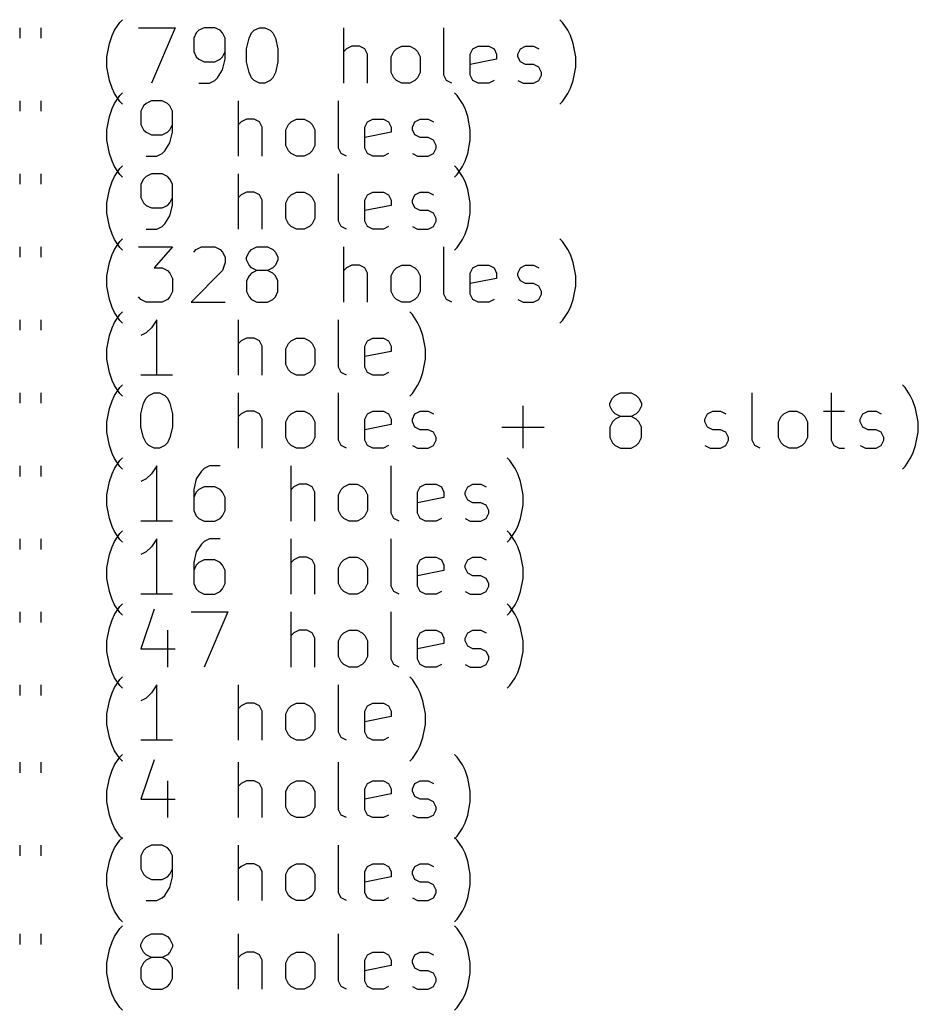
# Model space of a CAD drawing. Extents: x 60 to 173, y -156 to -39.
# Drawn here: x 94.03 to 126.51, y -155.52 to -119.72 of the extents above; entities that cross this region are included whole.
import ezdxf

# ---------------------------------------------------------------- set-up
doc = ezdxf.new("R2010")
doc.units = 0
doc.layers.add('BLACK', color=7, linetype='CONTINUOUS')

msp = doc.modelspace()

# ---------------------------------------------------------------- linework, layer by layer
at = {"layer": 'BLACK', "linetype": 'CONTINUOUS'}
for p, q in [((97.4583, -120.095), (97.6488, -119.81)), ((97.6488, -119.81), (97.7441, -119.715)), ((113.649, -119.81), (113.554, -119.715)), ((113.839, -120.095), (113.649, -119.81)), ((94.0298, -120), (94.0298, -120.381)), ((94.7917, -120), (94.7917, -120.381)), ((97.2679, -120.572), (97.3631, -120.286)), ((97.3631, -120.286), (97.4583, -120.095)), ((98.3155, -120), (99.6488, -120)), ((99.6488, -120), (98.7917, -122)), ((100.411, -120.191), (100.315, -120.381)), ((100.506, -120.095), (100.411, -120.191)), ((100.696, -120), (100.506, -120.095)), ((101.077, -120), (100.696, -120)), ((101.268, -120.095), (101.077, -120)), ((101.363, -120.191), (101.268, -120.095)), ((101.458, -120.381), (101.363, -120.191)), ((102.315, -120.381), (102.411, -120.191)), ((102.411, -120.191), (102.506, -120.095)), ((102.506, -120.095), (102.696, -120)), ((102.696, -120), (102.887, -120)), ((102.887, -120), (103.077, -120.095)), ((103.077, -120.095), (103.173, -120.191)), ((103.173, -120.191), (103.268, -120.381)), ((105.744, -122), (105.744, -120)), ((109.363, -121.715), (109.363, -120)), ((113.935, -120.286), (113.839, -120.095)), ((114.03, -120.572), (113.935, -120.286)), ((97.1726, -121.048), (97.2679, -120.572)), ((100.315, -120.381), (100.315, -120.857)), ((101.458, -121.143), (101.458, -120.381)), ((102.22, -120.762), (102.315, -120.381)), ((103.268, -120.381), (103.363, -120.762)), ((106.03, -120.667), (105.839, -120.762)), ((106.315, -120.667), (106.03, -120.667)), ((106.506, -120.762), (106.315, -120.667)), ((107.649, -120.762), (107.839, -120.667)), ((107.839, -120.667), (108.125, -120.667)), ((108.125, -120.667), (108.315, -120.762)), ((110.411, -120.762), (110.601, -120.667)), ((110.601, -120.667), (110.982, -120.667)), ((110.982, -120.667), (111.173, -120.762)), ((112.125, -120.762), (112.315, -120.667)), ((112.315, -120.667), (112.601, -120.667)), ((112.601, -120.667), (112.792, -120.762)), ((114.125, -121.048), (114.03, -120.572)), ((100.315, -120.857), (100.411, -121.048)), ((101.363, -121.048), (101.458, -120.857)), ((102.22, -121.238), (102.22, -120.762)), ((103.363, -120.762), (103.363, -121.238)), ((105.839, -120.762), (105.744, -120.857)), ((106.601, -120.953), (106.506, -120.762)), ((106.601, -122), (106.601, -120.953)), ((107.458, -121.048), (107.554, -120.857)), ((107.554, -120.857), (107.649, -120.762)), ((108.315, -120.762), (108.411, -120.857)), ((108.411, -120.857), (108.506, -121.048)), ((110.315, -120.953), (110.411, -120.762)), ((110.315, -121.715), (110.315, -120.953)), ((111.173, -120.762), (111.268, -120.953)), ((111.268, -120.953), (111.268, -121.143)), ((112.03, -120.953), (112.125, -120.762)), ((112.03, -121.048), (112.03, -120.953)), ((97.1726, -121.429), (97.1726, -121.048)), ((100.411, -121.048), (100.506, -121.143)), ((100.506, -121.143), (100.696, -121.238)), ((100.696, -121.238), (101.077, -121.238)), ((101.077, -121.238), (101.268, -121.143)), ((101.268, -121.143), (101.363, -121.048)), ((101.363, -121.524), (101.458, -121.143)), ((102.315, -121.619), (102.22, -121.238)), ((103.363, -121.238), (103.268, -121.619)), ((107.458, -121.619), (107.458, -121.048)), ((108.506, -121.048), (108.506, -121.619)), ((111.268, -121.143), (110.315, -121.334)), ((112.125, -121.238), (112.03, -121.048)), ((112.315, -121.334), (112.125, -121.238)), ((112.601, -121.334), (112.315, -121.334)), ((112.792, -121.429), (112.601, -121.334)), ((114.125, -121.429), (114.125, -121.048)), ((97.2679, -121.905), (97.1726, -121.429)), ((101.173, -121.81), (101.363, -121.524)), ((102.411, -121.81), (102.315, -121.619)), ((103.268, -121.619), (103.173, -121.81)), ((107.554, -121.81), (107.458, -121.619)), ((108.506, -121.619), (108.411, -121.81)), ((109.458, -121.905), (109.363, -121.715)), ((110.411, -121.905), (110.315, -121.715)), ((112.887, -121.619), (112.792, -121.429)), ((112.792, -121.905), (112.887, -121.715)), ((112.887, -121.715), (112.887, -121.619)), ((114.03, -121.905), (114.125, -121.429)), ((97.3631, -122.191), (97.2679, -121.905)), ((100.506, -122), (100.887, -122)), ((100.887, -122), (101.077, -121.905)), ((101.077, -121.905), (101.173, -121.81)), ((102.506, -121.905), (102.411, -121.81)), ((102.696, -122), (102.506, -121.905)), ((102.887, -122), (102.696, -122)), ((103.077, -121.905), (102.887, -122)), ((103.173, -121.81), (103.077, -121.905)), ((107.649, -121.905), (107.554, -121.81)), ((107.839, -122), (107.649, -121.905)), ((108.125, -122), (107.839, -122)), ((108.315, -121.905), (108.125, -122)), ((108.411, -121.81), (108.315, -121.905)), ((109.649, -122), (109.458, -121.905)), ((110.601, -122), (110.411, -121.905)), ((110.982, -122), (110.601, -122)), ((111.173, -121.905), (110.982, -122)), ((112.03, -121.905), (112.22, -122)), ((112.22, -122), (112.601, -122)), ((112.601, -122), (112.792, -121.905)), ((113.935, -122.191), (114.03, -121.905)), ((97.4583, -122.381), (97.3631, -122.191)), ((97.6488, -122.667), (97.4583, -122.381)), ((97.4583, -122.735), (97.6488, -122.45)), ((97.6488, -122.45), (97.7441, -122.355)), ((109.839, -122.45), (109.744, -122.355)), ((110.03, -122.735), (109.839, -122.45)), ((113.649, -122.667), (113.839, -122.381)), ((113.839, -122.381), (113.935, -122.191)), ((94.0298, -122.64), (94.0298, -123.021)), ((94.7917, -122.64), (94.7917, -123.021)), ((97.3631, -122.926), (97.4583, -122.735)), ((97.7441, -122.762), (97.6488, -122.667)), ((98.6012, -122.735), (98.506, -122.831)), ((98.7917, -122.64), (98.6012, -122.735)), ((99.1726, -122.64), (98.7917, -122.64)), ((99.3631, -122.735), (99.1726, -122.64)), ((99.4583, -122.831), (99.3631, -122.735)), ((101.935, -124.64), (101.935, -122.64)), ((105.554, -124.355), (105.554, -122.64)), ((110.125, -122.926), (110.03, -122.735)), ((113.554, -122.762), (113.649, -122.667)), ((97.2679, -123.212), (97.3631, -122.926)), ((98.506, -122.831), (98.4107, -123.021)), ((98.4107, -123.021), (98.4107, -123.497)), ((99.5536, -123.021), (99.4583, -122.831)), ((99.5536, -123.783), (99.5536, -123.021)), ((110.22, -123.212), (110.125, -122.926)), ((97.1726, -123.688), (97.2679, -123.212)), ((98.4107, -123.497), (98.506, -123.688)), ((99.4583, -123.688), (99.5536, -123.497)), ((102.03, -123.402), (101.935, -123.497)), ((102.22, -123.307), (102.03, -123.402)), ((102.506, -123.307), (102.22, -123.307)), ((102.696, -123.402), (102.506, -123.307)), ((102.792, -123.593), (102.696, -123.402)), ((103.649, -123.688), (103.744, -123.497)), ((103.744, -123.497), (103.839, -123.402)), ((103.839, -123.402), (104.03, -123.307)), ((104.03, -123.307), (104.315, -123.307)), ((104.315, -123.307), (104.506, -123.402)), ((104.506, -123.402), (104.601, -123.497)), ((104.601, -123.497), (104.696, -123.688)), ((106.506, -123.593), (106.601, -123.402)), ((106.601, -123.402), (106.792, -123.307)), ((106.792, -123.307), (107.173, -123.307)), ((107.173, -123.307), (107.363, -123.402)), ((107.363, -123.402), (107.458, -123.593)), ((108.22, -123.593), (108.315, -123.402)), ((108.315, -123.402), (108.506, -123.307)), ((108.506, -123.307), (108.792, -123.307)), ((108.792, -123.307), (108.982, -123.402)), ((110.315, -123.688), (110.22, -123.212)), ((97.1726, -124.069), (97.1726, -123.688)), ((98.506, -123.688), (98.6012, -123.783)), ((98.6012, -123.783), (98.7917, -123.878)), ((98.7917, -123.878), (99.1726, -123.878)), ((99.1726, -123.878), (99.3631, -123.783)), ((99.3631, -123.783), (99.4583, -123.688)), ((99.4583, -124.164), (99.5536, -123.783)), ((102.792, -124.64), (102.792, -123.593)), ((103.649, -124.259), (103.649, -123.688)), ((104.696, -123.688), (104.696, -124.259)), ((106.506, -124.355), (106.506, -123.593)), ((107.458, -123.783), (106.506, -123.974)), ((107.458, -123.593), (107.458, -123.783)), ((108.22, -123.688), (108.22, -123.593)), ((108.315, -123.878), (108.22, -123.688)), ((108.506, -123.974), (108.315, -123.878)), ((110.315, -124.069), (110.315, -123.688)), ((97.2679, -124.545), (97.1726, -124.069)), ((99.2679, -124.45), (99.4583, -124.164)), ((108.792, -123.974), (108.506, -123.974)), ((108.982, -124.069), (108.792, -123.974)), ((109.077, -124.259), (108.982, -124.069)), ((110.22, -124.545), (110.315, -124.069)), ((97.3631, -124.831), (97.2679, -124.545)), ((98.9821, -124.64), (99.1726, -124.545)), ((99.1726, -124.545), (99.2679, -124.45)), ((103.744, -124.45), (103.649, -124.259)), ((103.839, -124.545), (103.744, -124.45)), ((104.03, -124.64), (103.839, -124.545)), ((104.506, -124.545), (104.315, -124.64)), ((104.601, -124.45), (104.506, -124.545)), ((104.696, -124.259), (104.601, -124.45)), ((105.649, -124.545), (105.554, -124.355)), ((105.839, -124.64), (105.649, -124.545)), ((106.601, -124.545), (106.506, -124.355)), ((106.792, -124.64), (106.601, -124.545)), ((107.363, -124.545), (107.173, -124.64)), ((108.22, -124.545), (108.411, -124.64)), ((108.792, -124.64), (108.982, -124.545)), ((108.982, -124.545), (109.077, -124.355)), ((109.077, -124.355), (109.077, -124.259)), ((110.125, -124.831), (110.22, -124.545)), ((97.4583, -125.021), (97.3631, -124.831)), ((98.6012, -124.64), (98.9821, -124.64)), ((104.315, -124.64), (104.03, -124.64)), ((107.173, -124.64), (106.792, -124.64)), ((108.411, -124.64), (108.792, -124.64)), ((110.03, -125.021), (110.125, -124.831)), ((94.0298, -125.28), (94.0298, -125.661)), ((94.7917, -125.28), (94.7917, -125.661)), ((97.6488, -125.307), (97.4583, -125.021)), ((97.4583, -125.375), (97.6488, -125.09)), ((97.6488, -125.09), (97.7441, -124.995)), ((97.7441, -125.402), (97.6488, -125.307)), ((98.7917, -125.28), (98.6012, -125.375)), ((99.1726, -125.28), (98.7917, -125.28)), ((99.3631, -125.375), (99.1726, -125.28)), ((101.935, -127.28), (101.935, -125.28)), ((105.554, -126.995), (105.554, -125.28)), ((109.839, -125.09), (109.744, -124.995)), ((109.744, -125.402), (109.839, -125.307)), ((109.839, -125.307), (110.03, -125.021)), ((110.03, -125.375), (109.839, -125.09)), ((97.2679, -125.852), (97.3631, -125.566)), ((97.3631, -125.566), (97.4583, -125.375)), ((98.506, -125.471), (98.4107, -125.661)), ((98.4107, -125.661), (98.4107, -126.137)), ((98.6012, -125.375), (98.506, -125.471)), ((99.4583, -125.471), (99.3631, -125.375)), ((99.5536, -125.661), (99.4583, -125.471)), ((99.5536, -126.423), (99.5536, -125.661)), ((110.125, -125.566), (110.03, -125.375)), ((110.22, -125.852), (110.125, -125.566)), ((97.1726, -126.328), (97.2679, -125.852)), ((102.22, -125.947), (102.03, -126.042)), ((102.506, -125.947), (102.22, -125.947)), ((102.696, -126.042), (102.506, -125.947)), ((103.839, -126.042), (104.03, -125.947)), ((104.03, -125.947), (104.315, -125.947)), ((104.315, -125.947), (104.506, -126.042)), ((106.601, -126.042), (106.792, -125.947)), ((106.792, -125.947), (107.173, -125.947)), ((107.173, -125.947), (107.363, -126.042)), ((108.315, -126.042), (108.506, -125.947)), ((108.506, -125.947), (108.792, -125.947)), ((108.792, -125.947), (108.982, -126.042)), ((110.315, -126.328), (110.22, -125.852)), ((97.1726, -126.709), (97.1726, -126.328)), ((98.4107, -126.137), (98.506, -126.328)), ((98.506, -126.328), (98.6012, -126.423)), ((99.3631, -126.423), (99.4583, -126.328)), ((99.4583, -126.328), (99.5536, -126.137)), ((102.03, -126.042), (101.935, -126.137)), ((102.792, -126.233), (102.696, -126.042)), ((102.792, -127.28), (102.792, -126.233)), ((103.649, -126.328), (103.744, -126.137)), ((103.649, -126.899), (103.649, -126.328)), ((103.744, -126.137), (103.839, -126.042)), ((104.506, -126.042), (104.601, -126.137)), ((104.601, -126.137), (104.696, -126.328)), ((104.696, -126.328), (104.696, -126.899)), ((106.506, -126.233), (106.601, -126.042)), ((106.506, -126.995), (106.506, -126.233)), ((107.363, -126.042), (107.458, -126.233)), ((107.458, -126.233), (107.458, -126.423)), ((108.22, -126.233), (108.315, -126.042)), ((108.22, -126.328), (108.22, -126.233)), ((108.315, -126.518), (108.22, -126.328)), ((110.315, -126.709), (110.315, -126.328)), ((97.2679, -127.185), (97.1726, -126.709)), ((98.6012, -126.423), (98.7917, -126.518)), ((98.7917, -126.518), (99.1726, -126.518)), ((99.1726, -126.518), (99.3631, -126.423)), ((99.4583, -126.804), (99.5536, -126.423)), ((107.458, -126.423), (106.506, -126.614)), ((108.506, -126.614), (108.315, -126.518)), ((108.792, -126.614), (108.506, -126.614)), ((108.982, -126.709), (108.792, -126.614)), ((109.077, -126.899), (108.982, -126.709)), ((110.22, -127.185), (110.315, -126.709)), ((99.1726, -127.185), (99.2679, -127.09)), ((99.2679, -127.09), (99.4583, -126.804)), ((103.744, -127.09), (103.649, -126.899)), ((103.839, -127.185), (103.744, -127.09)), ((104.601, -127.09), (104.506, -127.185)), ((104.696, -126.899), (104.601, -127.09)), ((105.649, -127.185), (105.554, -126.995)), ((106.601, -127.185), (106.506, -126.995)), ((108.982, -127.185), (109.077, -126.995)), ((109.077, -126.995), (109.077, -126.899)), ((97.3631, -127.471), (97.2679, -127.185)), ((97.4583, -127.661), (97.3631, -127.471)), ((98.6012, -127.28), (98.9821, -127.28)), ((98.9821, -127.28), (99.1726, -127.185)), ((104.03, -127.28), (103.839, -127.185)), ((104.315, -127.28), (104.03, -127.28)), ((104.506, -127.185), (104.315, -127.28)), ((105.839, -127.28), (105.649, -127.185)), ((106.792, -127.28), (106.601, -127.185)), ((107.173, -127.28), (106.792, -127.28)), ((107.363, -127.185), (107.173, -127.28)), ((108.22, -127.185), (108.411, -127.28)), ((108.411, -127.28), (108.792, -127.28)), ((108.792, -127.28), (108.982, -127.185)), ((110.03, -127.661), (110.125, -127.471)), ((110.125, -127.471), (110.22, -127.185)), ((97.6488, -127.947), (97.4583, -127.661)), ((97.4583, -128.015), (97.6488, -127.73)), ((97.6488, -127.73), (97.7441, -127.635)), ((109.839, -127.947), (110.03, -127.661)), ((113.649, -127.73), (113.554, -127.635)), ((113.839, -128.015), (113.649, -127.73)), ((94.0298, -127.92), (94.0298, -128.301)), ((94.7917, -127.92), (94.7917, -128.301)), ((97.3631, -128.206), (97.4583, -128.015)), ((97.7441, -128.042), (97.6488, -127.947)), ((98.3155, -127.92), (99.5536, -127.92)), ((99.5536, -127.92), (98.8869, -128.682)), ((100.315, -128.111), (100.411, -128.015)), ((100.411, -128.015), (100.601, -127.92)), ((100.601, -127.92), (101.077, -127.92)), ((101.077, -127.92), (101.268, -128.015)), ((101.268, -128.015), (101.363, -128.111)), ((101.363, -128.111), (101.458, -128.301)), ((102.22, -128.301), (102.315, -128.111)), ((102.315, -128.111), (102.411, -128.015)), ((102.411, -128.015), (102.601, -127.92)), ((102.601, -127.92), (102.982, -127.92)), ((102.982, -127.92), (103.173, -128.015)), ((103.173, -128.015), (103.268, -128.111)), ((103.268, -128.111), (103.363, -128.301)), ((105.744, -129.92), (105.744, -127.92)), ((109.363, -129.635), (109.363, -127.92)), ((109.744, -128.042), (109.839, -127.947)), ((113.935, -128.206), (113.839, -128.015)), ((97.1726, -128.968), (97.2679, -128.492)), ((97.2679, -128.492), (97.3631, -128.206)), ((101.458, -128.492), (101.363, -128.777)), ((101.458, -128.301), (101.458, -128.492)), ((102.22, -128.396), (102.22, -128.301)), ((102.315, -128.587), (102.22, -128.396)), ((103.363, -128.396), (103.268, -128.587)), ((103.363, -128.301), (103.363, -128.396)), ((114.03, -128.492), (113.935, -128.206)), ((114.125, -128.968), (114.03, -128.492)), ((98.8869, -128.682), (99.1726, -128.682)), ((99.1726, -128.682), (99.3631, -128.777)), ((99.3631, -128.777), (99.4583, -128.873)), ((99.4583, -128.873), (99.5536, -129.063)), ((101.363, -128.777), (100.22, -129.92)), ((102.411, -128.682), (102.315, -128.587)), ((102.411, -128.873), (102.315, -128.968)), ((102.601, -128.777), (102.411, -128.682)), ((102.601, -128.777), (102.411, -128.873)), ((102.982, -128.777), (102.601, -128.777)), ((103.173, -128.682), (102.982, -128.777)), ((103.173, -128.873), (102.982, -128.777)), ((103.268, -128.587), (103.173, -128.682)), ((103.268, -128.968), (103.173, -128.873)), ((105.839, -128.682), (105.744, -128.777)), ((106.03, -128.587), (105.839, -128.682)), ((106.315, -128.587), (106.03, -128.587)), ((106.506, -128.682), (106.315, -128.587)), ((106.601, -128.873), (106.506, -128.682)), ((106.601, -129.92), (106.601, -128.873)), ((107.458, -128.968), (107.554, -128.777)), ((107.554, -128.777), (107.649, -128.682)), ((107.649, -128.682), (107.839, -128.587)), ((107.839, -128.587), (108.125, -128.587)), ((108.125, -128.587), (108.315, -128.682)), ((108.315, -128.682), (108.411, -128.777)), ((108.411, -128.777), (108.506, -128.968)), ((110.315, -128.873), (110.411, -128.682)), ((110.315, -129.635), (110.315, -128.873)), ((110.411, -128.682), (110.601, -128.587)), ((110.601, -128.587), (110.982, -128.587)), ((110.982, -128.587), (111.173, -128.682)), ((111.173, -128.682), (111.268, -128.873)), ((111.268, -128.873), (111.268, -129.063)), ((112.03, -128.873), (112.125, -128.682)), ((112.03, -128.968), (112.03, -128.873)), ((112.125, -128.682), (112.315, -128.587)), ((112.315, -128.587), (112.601, -128.587)), ((112.601, -128.587), (112.792, -128.682)), ((97.1726, -129.349), (97.1726, -128.968)), ((99.5536, -129.063), (99.5536, -129.539)), ((102.315, -128.968), (102.22, -129.158)), ((102.22, -129.158), (102.22, -129.539)), ((103.363, -129.158), (103.268, -128.968)), ((103.363, -129.539), (103.363, -129.158)), ((107.458, -129.539), (107.458, -128.968)), ((108.506, -128.968), (108.506, -129.539)), ((111.268, -129.063), (110.315, -129.254)), ((112.125, -129.158), (112.03, -128.968)), ((112.315, -129.254), (112.125, -129.158)), ((112.601, -129.254), (112.315, -129.254)), ((112.792, -129.349), (112.601, -129.254)), ((114.125, -129.349), (114.125, -128.968)), ((97.2679, -129.825), (97.1726, -129.349)), ((99.5536, -129.539), (99.4583, -129.73)), ((102.22, -129.539), (102.315, -129.73)), ((103.268, -129.73), (103.363, -129.539)), ((107.554, -129.73), (107.458, -129.539)), ((108.506, -129.539), (108.411, -129.73)), ((112.887, -129.539), (112.792, -129.349)), ((112.887, -129.635), (112.887, -129.539)), ((114.03, -129.825), (114.125, -129.349)), ((97.3631, -130.111), (97.2679, -129.825)), ((98.4107, -129.825), (98.3155, -129.73)), ((98.6012, -129.92), (98.4107, -129.825)), ((99.1726, -129.92), (98.6012, -129.92)), ((99.3631, -129.825), (99.1726, -129.92)), ((99.4583, -129.73), (99.3631, -129.825)), ((100.22, -129.92), (101.458, -129.92)), ((102.315, -129.73), (102.411, -129.825)), ((102.411, -129.825), (102.601, -129.92)), ((102.601, -129.92), (102.982, -129.92)), ((102.982, -129.92), (103.173, -129.825)), ((103.173, -129.825), (103.268, -129.73)), ((107.649, -129.825), (107.554, -129.73)), ((107.839, -129.92), (107.649, -129.825)), ((108.125, -129.92), (107.839, -129.92)), ((108.315, -129.825), (108.125, -129.92)), ((108.411, -129.73), (108.315, -129.825)), ((109.458, -129.825), (109.363, -129.635)), ((109.649, -129.92), (109.458, -129.825)), ((110.411, -129.825), (110.315, -129.635)), ((110.601, -129.92), (110.411, -129.825)), ((110.982, -129.92), (110.601, -129.92)), ((111.173, -129.825), (110.982, -129.92)), ((112.03, -129.825), (112.22, -129.92)), ((112.22, -129.92), (112.601, -129.92)), ((112.601, -129.92), (112.792, -129.825)), ((112.792, -129.825), (112.887, -129.635)), ((113.935, -130.111), (114.03, -129.825)), ((97.4583, -130.301), (97.3631, -130.111)), ((97.6488, -130.587), (97.4583, -130.301)), ((97.6488, -130.37), (97.7441, -130.275)), ((108.22, -130.37), (108.125, -130.275)), ((113.649, -130.587), (113.839, -130.301)), ((113.839, -130.301), (113.935, -130.111)), ((94.0298, -130.56), (94.0298, -130.941)), ((94.7917, -130.56), (94.7917, -130.941)), ((97.3631, -130.846), (97.4583, -130.655)), ((97.4583, -130.655), (97.6488, -130.37)), ((97.7441, -130.682), (97.6488, -130.587)), ((98.9821, -130.56), (98.7917, -130.846)), ((98.9821, -132.56), (98.9821, -130.56)), ((101.935, -132.56), (101.935, -130.56)), ((105.554, -132.275), (105.554, -130.56)), ((108.411, -130.655), (108.22, -130.37)), ((108.506, -130.846), (108.411, -130.655)), ((113.554, -130.682), (113.649, -130.587)), ((97.2679, -131.132), (97.3631, -130.846)), ((98.6012, -131.036), (98.4107, -131.132)), ((98.7917, -130.846), (98.6012, -131.036)), ((108.601, -131.132), (108.506, -130.846)), ((97.1726, -131.608), (97.2679, -131.132)), ((102.03, -131.322), (101.935, -131.417)), ((102.22, -131.227), (102.03, -131.322)), ((102.506, -131.227), (102.22, -131.227)), ((102.696, -131.322), (102.506, -131.227)), ((102.792, -131.513), (102.696, -131.322)), ((103.744, -131.417), (103.839, -131.322)), ((103.839, -131.322), (104.03, -131.227)), ((104.03, -131.227), (104.315, -131.227)), ((104.315, -131.227), (104.506, -131.322)), ((104.506, -131.322), (104.601, -131.417)), ((106.506, -131.513), (106.601, -131.322)), ((106.601, -131.322), (106.792, -131.227)), ((106.792, -131.227), (107.173, -131.227)), ((107.173, -131.227), (107.363, -131.322)), ((107.363, -131.322), (107.458, -131.513)), ((108.696, -131.608), (108.601, -131.132)), ((97.1726, -131.989), (97.1726, -131.608)), ((102.792, -132.56), (102.792, -131.513)), ((103.649, -131.608), (103.744, -131.417)), ((103.649, -132.179), (103.649, -131.608)), ((104.601, -131.417), (104.696, -131.608)), ((104.696, -131.608), (104.696, -132.179)), ((106.506, -132.275), (106.506, -131.513)), ((107.458, -131.703), (106.506, -131.894)), ((107.458, -131.513), (107.458, -131.703)), ((108.696, -131.989), (108.696, -131.608)), ((97.2679, -132.465), (97.1726, -131.989)), ((108.601, -132.465), (108.696, -131.989)), ((97.3631, -132.751), (97.2679, -132.465)), ((103.744, -132.37), (103.649, -132.179)), ((103.839, -132.465), (103.744, -132.37)), ((104.03, -132.56), (103.839, -132.465)), ((104.506, -132.465), (104.315, -132.56)), ((104.601, -132.37), (104.506, -132.465)), ((104.696, -132.179), (104.601, -132.37)), ((105.649, -132.465), (105.554, -132.275)), ((105.839, -132.56), (105.649, -132.465)), ((106.601, -132.465), (106.506, -132.275)), ((106.792, -132.56), (106.601, -132.465)), ((107.363, -132.465), (107.173, -132.56)), ((108.506, -132.751), (108.601, -132.465)), ((97.4583, -132.941), (97.3631, -132.751)), ((99.5536, -132.56), (98.4107, -132.56)), ((104.315, -132.56), (104.03, -132.56)), ((107.173, -132.56), (106.792, -132.56)), ((108.411, -132.941), (108.506, -132.751)), ((94.0298, -133.2), (94.0298, -133.581)), ((94.7917, -133.2), (94.7917, -133.581)), ((97.6488, -133.227), (97.4583, -132.941)), ((97.4583, -133.295), (97.6488, -133.01)), ((97.6488, -133.01), (97.7441, -132.915)), ((98.6964, -133.295), (98.8869, -133.2)), ((98.8869, -133.2), (99.0774, -133.2)), ((99.0774, -133.2), (99.2679, -133.295)), ((101.935, -135.2), (101.935, -133.2)), ((105.554, -134.915), (105.554, -133.2)), ((108.22, -133.227), (108.411, -132.941)), ((115.554, -133.295), (115.744, -133.2)), ((115.744, -133.2), (116.125, -133.2)), ((116.125, -133.2), (116.315, -133.295)), ((120.506, -134.915), (120.506, -133.2)), ((123.363, -133.2), (123.363, -134.915)), ((126.03, -133.01), (125.935, -132.915)), ((126.22, -133.295), (126.03, -133.01)), ((97.2679, -133.772), (97.3631, -133.486)), ((97.3631, -133.486), (97.4583, -133.295)), ((97.7441, -133.322), (97.6488, -133.227)), ((98.506, -133.581), (98.6012, -133.391)), ((98.6012, -133.391), (98.6964, -133.295)), ((99.2679, -133.295), (99.3631, -133.391)), ((99.3631, -133.391), (99.4583, -133.581)), ((108.125, -133.322), (108.22, -133.227)), ((115.363, -133.581), (115.458, -133.391)), ((115.458, -133.391), (115.554, -133.295)), ((116.315, -133.295), (116.411, -133.391)), ((116.411, -133.391), (116.506, -133.581)), ((126.315, -133.486), (126.22, -133.295)), ((126.411, -133.772), (126.315, -133.486)), ((97.1726, -134.248), (97.2679, -133.772)), ((98.4107, -133.962), (98.506, -133.581)), ((99.4583, -133.581), (99.5536, -133.962)), ((102.22, -133.867), (102.03, -133.962)), ((102.506, -133.867), (102.22, -133.867)), ((102.696, -133.962), (102.506, -133.867)), ((103.839, -133.962), (104.03, -133.867)), ((104.03, -133.867), (104.315, -133.867)), ((104.315, -133.867), (104.506, -133.962)), ((106.601, -133.962), (106.792, -133.867)), ((106.792, -133.867), (107.173, -133.867)), ((107.173, -133.867), (107.363, -133.962)), ((108.315, -133.962), (108.506, -133.867)), ((108.506, -133.867), (108.792, -133.867)), ((108.792, -133.867), (108.982, -133.962)), ((112.22, -135.2), (112.22, -133.676)), ((115.363, -133.676), (115.363, -133.581)), ((115.458, -133.867), (115.363, -133.676)), ((115.554, -133.962), (115.458, -133.867)), ((116.411, -133.867), (116.315, -133.962)), ((116.506, -133.676), (116.411, -133.867)), ((116.506, -133.581), (116.506, -133.676)), ((118.887, -133.962), (119.077, -133.867)), ((119.077, -133.867), (119.363, -133.867)), ((119.363, -133.867), (119.554, -133.962)), ((121.649, -133.962), (121.839, -133.867)), ((121.839, -133.867), (122.125, -133.867)), ((122.125, -133.867), (122.315, -133.962)), ((123.077, -133.867), (123.839, -133.867)), ((124.506, -133.962), (124.696, -133.867)), ((124.696, -133.867), (124.982, -133.867)), ((124.982, -133.867), (125.173, -133.962)), ((126.506, -134.248), (126.411, -133.772)), ((97.1726, -134.629), (97.1726, -134.248)), ((98.4107, -134.438), (98.4107, -133.962)), ((99.5536, -133.962), (99.5536, -134.438)), ((102.03, -133.962), (101.935, -134.057)), ((102.792, -134.153), (102.696, -133.962)), ((102.792, -135.2), (102.792, -134.153)), ((103.649, -134.248), (103.744, -134.057)), ((103.649, -134.819), (103.649, -134.248)), ((103.744, -134.057), (103.839, -133.962)), ((104.506, -133.962), (104.601, -134.057)), ((104.601, -134.057), (104.696, -134.248)), ((104.696, -134.248), (104.696, -134.819)), ((106.506, -134.153), (106.601, -133.962)), ((106.506, -134.915), (106.506, -134.153)), ((107.363, -133.962), (107.458, -134.153)), ((107.458, -134.153), (107.458, -134.343)), ((108.22, -134.153), (108.315, -133.962)), ((108.22, -134.248), (108.22, -134.153)), ((108.315, -134.438), (108.22, -134.248)), ((115.458, -134.248), (115.363, -134.438)), ((115.554, -134.153), (115.458, -134.248)), ((115.744, -134.057), (115.554, -133.962)), ((115.744, -134.057), (115.554, -134.153)), ((116.125, -134.057), (115.744, -134.057)), ((116.315, -133.962), (116.125, -134.057)), ((116.315, -134.153), (116.125, -134.057)), ((116.411, -134.248), (116.315, -134.153)), ((116.506, -134.438), (116.411, -134.248)), ((118.792, -134.153), (118.887, -133.962)), ((118.792, -134.248), (118.792, -134.153)), ((118.887, -134.438), (118.792, -134.248)), ((121.458, -134.248), (121.554, -134.057)), ((121.458, -134.819), (121.458, -134.248)), ((121.554, -134.057), (121.649, -133.962)), ((122.315, -133.962), (122.411, -134.057)), ((122.411, -134.057), (122.506, -134.248)), ((122.506, -134.248), (122.506, -134.819)), ((124.411, -134.153), (124.506, -133.962)), ((124.411, -134.248), (124.411, -134.153)), ((124.506, -134.438), (124.411, -134.248)), ((126.506, -134.629), (126.506, -134.248)), ((97.2679, -135.105), (97.1726, -134.629)), ((98.506, -134.819), (98.4107, -134.438)), ((99.5536, -134.438), (99.4583, -134.819)), ((107.458, -134.343), (106.506, -134.534)), ((108.506, -134.534), (108.315, -134.438)), ((108.792, -134.534), (108.506, -134.534)), ((108.982, -134.629), (108.792, -134.534)), ((109.077, -134.819), (108.982, -134.629)), ((111.458, -134.438), (112.982, -134.438)), ((115.363, -134.438), (115.363, -134.819)), ((116.506, -134.819), (116.506, -134.438)), ((119.077, -134.534), (118.887, -134.438)), ((119.363, -134.534), (119.077, -134.534)), ((119.554, -134.629), (119.363, -134.534)), ((119.649, -134.819), (119.554, -134.629)), ((124.696, -134.534), (124.506, -134.438)), ((124.982, -134.534), (124.696, -134.534)), ((125.173, -134.629), (124.982, -134.534)), ((125.268, -134.819), (125.173, -134.629)), ((126.411, -135.105), (126.506, -134.629)), ((98.6012, -135.01), (98.506, -134.819)), ((99.4583, -134.819), (99.3631, -135.01)), ((103.744, -135.01), (103.649, -134.819)), ((104.696, -134.819), (104.601, -135.01)), ((105.649, -135.105), (105.554, -134.915)), ((106.601, -135.105), (106.506, -134.915)), ((108.982, -135.105), (109.077, -134.915)), ((109.077, -134.915), (109.077, -134.819)), ((115.363, -134.819), (115.458, -135.01)), ((116.411, -135.01), (116.506, -134.819)), ((119.554, -135.105), (119.649, -134.915)), ((119.649, -134.915), (119.649, -134.819)), ((120.601, -135.105), (120.506, -134.915)), ((121.554, -135.01), (121.458, -134.819)), ((122.506, -134.819), (122.411, -135.01)), ((123.363, -134.915), (123.458, -135.105)), ((125.173, -135.105), (125.268, -134.915)), ((125.268, -134.915), (125.268, -134.819)), ((97.3631, -135.391), (97.2679, -135.105)), ((98.6964, -135.105), (98.6012, -135.01)), ((98.8869, -135.2), (98.6964, -135.105)), ((99.0774, -135.2), (98.8869, -135.2)), ((99.2679, -135.105), (99.0774, -135.2)), ((99.3631, -135.01), (99.2679, -135.105)), ((103.839, -135.105), (103.744, -135.01)), ((104.03, -135.2), (103.839, -135.105)), ((104.315, -135.2), (104.03, -135.2)), ((104.506, -135.105), (104.315, -135.2)), ((104.601, -135.01), (104.506, -135.105)), ((105.839, -135.2), (105.649, -135.105)), ((106.792, -135.2), (106.601, -135.105)), ((107.173, -135.2), (106.792, -135.2)), ((107.363, -135.105), (107.173, -135.2)), ((108.22, -135.105), (108.411, -135.2)), ((108.411, -135.2), (108.792, -135.2)), ((108.792, -135.2), (108.982, -135.105)), ((115.458, -135.01), (115.554, -135.105)), ((115.554, -135.105), (115.744, -135.2)), ((115.744, -135.2), (116.125, -135.2)), ((116.125, -135.2), (116.315, -135.105)), ((116.315, -135.105), (116.411, -135.01)), ((118.792, -135.105), (118.982, -135.2)), ((118.982, -135.2), (119.363, -135.2)), ((119.363, -135.2), (119.554, -135.105)), ((120.792, -135.2), (120.601, -135.105)), ((121.649, -135.105), (121.554, -135.01)), ((121.839, -135.2), (121.649, -135.105)), ((122.125, -135.2), (121.839, -135.2)), ((122.315, -135.105), (122.125, -135.2)), ((122.411, -135.01), (122.315, -135.105)), ((123.458, -135.105), (123.649, -135.2)), ((123.649, -135.2), (123.839, -135.2)), ((124.411, -135.105), (124.601, -135.2)), ((124.601, -135.2), (124.982, -135.2)), ((124.982, -135.2), (125.173, -135.105)), ((126.315, -135.391), (126.411, -135.105)), ((97.4583, -135.581), (97.3631, -135.391)), ((97.6488, -135.867), (97.4583, -135.581)), ((97.4583, -135.935), (97.6488, -135.65)), ((97.6488, -135.65), (97.7441, -135.555)), ((111.744, -135.65), (111.649, -135.555)), ((111.935, -135.935), (111.744, -135.65)), ((126.03, -135.867), (126.22, -135.581)), ((126.22, -135.581), (126.315, -135.391)), ((94.0298, -135.84), (94.0298, -136.221)), ((94.7917, -135.84), (94.7917, -136.221)), ((97.3631, -136.126), (97.4583, -135.935)), ((97.7441, -135.962), (97.6488, -135.867)), ((98.9821, -135.84), (98.7917, -136.126)), ((98.9821, -137.84), (98.9821, -135.84)), ((100.601, -136.031), (100.411, -136.316)), ((100.696, -135.935), (100.601, -136.031)), ((100.887, -135.84), (100.696, -135.935)), ((101.268, -135.84), (100.887, -135.84)), ((103.839, -137.84), (103.839, -135.84)), ((107.458, -137.555), (107.458, -135.84)), ((112.03, -136.126), (111.935, -135.935)), ((125.935, -135.962), (126.03, -135.867)), ((97.1726, -136.888), (97.2679, -136.412)), ((97.2679, -136.412), (97.3631, -136.126)), ((98.6012, -136.316), (98.4107, -136.412)), ((98.7917, -136.126), (98.6012, -136.316)), ((100.411, -136.316), (100.315, -136.697)), ((112.125, -136.412), (112.03, -136.126)), ((112.22, -136.888), (112.125, -136.412)), ((100.315, -136.697), (100.315, -137.459)), ((100.506, -136.697), (100.411, -136.793)), ((100.696, -136.602), (100.506, -136.697)), ((101.077, -136.602), (100.696, -136.602)), ((101.268, -136.697), (101.077, -136.602)), ((101.363, -136.793), (101.268, -136.697)), ((103.935, -136.602), (103.839, -136.697)), ((104.125, -136.507), (103.935, -136.602)), ((104.411, -136.507), (104.125, -136.507)), ((104.601, -136.602), (104.411, -136.507)), ((104.696, -136.793), (104.601, -136.602)), ((105.554, -136.888), (105.649, -136.697)), ((105.649, -136.697), (105.744, -136.602)), ((105.744, -136.602), (105.935, -136.507)), ((105.935, -136.507), (106.22, -136.507)), ((106.22, -136.507), (106.411, -136.602)), ((106.411, -136.602), (106.506, -136.697)), ((106.506, -136.697), (106.601, -136.888)), ((108.411, -136.793), (108.506, -136.602)), ((108.506, -136.602), (108.696, -136.507)), ((108.696, -136.507), (109.077, -136.507)), ((109.077, -136.507), (109.268, -136.602)), ((109.268, -136.602), (109.363, -136.793)), ((110.125, -136.793), (110.22, -136.602)), ((110.22, -136.602), (110.411, -136.507)), ((110.411, -136.507), (110.696, -136.507)), ((110.696, -136.507), (110.887, -136.602)), ((97.1726, -137.269), (97.1726, -136.888)), ((100.411, -136.793), (100.315, -136.983)), ((101.458, -136.983), (101.363, -136.793)), ((101.458, -137.459), (101.458, -136.983)), ((104.696, -137.84), (104.696, -136.793)), ((105.554, -137.459), (105.554, -136.888)), ((106.601, -136.888), (106.601, -137.459)), ((108.411, -137.555), (108.411, -136.793)), ((109.363, -136.983), (108.411, -137.174)), ((109.363, -136.793), (109.363, -136.983)), ((110.125, -136.888), (110.125, -136.793)), ((110.22, -137.078), (110.125, -136.888)), ((110.411, -137.174), (110.22, -137.078)), ((112.22, -137.269), (112.22, -136.888)), ((97.2679, -137.745), (97.1726, -137.269)), ((100.315, -137.459), (100.411, -137.65)), ((101.363, -137.65), (101.458, -137.459)), ((105.649, -137.65), (105.554, -137.459)), ((106.601, -137.459), (106.506, -137.65)), ((110.696, -137.174), (110.411, -137.174)), ((110.887, -137.269), (110.696, -137.174)), ((110.982, -137.459), (110.887, -137.269)), ((110.982, -137.555), (110.982, -137.459)), ((112.125, -137.745), (112.22, -137.269)), ((97.3631, -138.031), (97.2679, -137.745)), ((99.5536, -137.84), (98.4107, -137.84)), ((100.411, -137.65), (100.506, -137.745)), ((100.506, -137.745), (100.696, -137.84)), ((100.696, -137.84), (101.077, -137.84)), ((101.077, -137.84), (101.268, -137.745)), ((101.268, -137.745), (101.363, -137.65)), ((105.744, -137.745), (105.649, -137.65)), ((105.935, -137.84), (105.744, -137.745)), ((106.22, -137.84), (105.935, -137.84)), ((106.411, -137.745), (106.22, -137.84)), ((106.506, -137.65), (106.411, -137.745)), ((107.554, -137.745), (107.458, -137.555)), ((107.744, -137.84), (107.554, -137.745)), ((108.506, -137.745), (108.411, -137.555)), ((108.696, -137.84), (108.506, -137.745)), ((109.077, -137.84), (108.696, -137.84)), ((109.268, -137.745), (109.077, -137.84)), ((110.125, -137.745), (110.315, -137.84)), ((110.315, -137.84), (110.696, -137.84)), ((110.696, -137.84), (110.887, -137.745)), ((110.887, -137.745), (110.982, -137.555)), ((112.03, -138.031), (112.125, -137.745)), ((97.4583, -138.221), (97.3631, -138.031)), ((97.6488, -138.29), (97.7441, -138.195)), ((111.744, -138.29), (111.649, -138.195)), ((111.935, -138.221), (112.03, -138.031)), ((94.0298, -138.48), (94.0298, -138.861)), ((94.7917, -138.48), (94.7917, -138.861)), ((97.6488, -138.507), (97.4583, -138.221)), ((97.4583, -138.575), (97.6488, -138.29)), ((97.7441, -138.602), (97.6488, -138.507)), ((98.9821, -138.48), (98.7917, -138.766)), ((98.9821, -140.48), (98.9821, -138.48)), ((100.887, -138.48), (100.696, -138.575)), ((101.268, -138.48), (100.887, -138.48)), ((103.839, -140.48), (103.839, -138.48)), ((107.458, -140.195), (107.458, -138.48)), ((111.649, -138.602), (111.744, -138.507)), ((111.744, -138.507), (111.935, -138.221)), ((111.935, -138.575), (111.744, -138.29)), ((97.2679, -139.052), (97.3631, -138.766)), ((97.3631, -138.766), (97.4583, -138.575)), ((98.7917, -138.766), (98.6012, -138.956)), ((100.601, -138.671), (100.411, -138.956)), ((100.696, -138.575), (100.601, -138.671)), ((112.03, -138.766), (111.935, -138.575)), ((112.125, -139.052), (112.03, -138.766)), ((97.1726, -139.528), (97.2679, -139.052)), ((98.6012, -138.956), (98.4107, -139.052)), ((100.411, -138.956), (100.315, -139.337)), ((100.696, -139.242), (100.506, -139.337)), ((101.077, -139.242), (100.696, -139.242)), ((101.268, -139.337), (101.077, -139.242)), ((103.935, -139.242), (103.839, -139.337)), ((104.125, -139.147), (103.935, -139.242)), ((104.411, -139.147), (104.125, -139.147)), ((104.601, -139.242), (104.411, -139.147)), ((104.696, -139.433), (104.601, -139.242)), ((105.649, -139.337), (105.744, -139.242)), ((105.744, -139.242), (105.935, -139.147)), ((105.935, -139.147), (106.22, -139.147)), ((106.22, -139.147), (106.411, -139.242)), ((106.411, -139.242), (106.506, -139.337)), ((108.411, -139.433), (108.506, -139.242)), ((108.506, -139.242), (108.696, -139.147)), ((108.696, -139.147), (109.077, -139.147)), ((109.077, -139.147), (109.268, -139.242)), ((109.268, -139.242), (109.363, -139.433)), ((110.125, -139.433), (110.22, -139.242)), ((110.22, -139.242), (110.411, -139.147)), ((110.411, -139.147), (110.696, -139.147)), ((110.696, -139.147), (110.887, -139.242)), ((112.22, -139.528), (112.125, -139.052)), ((97.1726, -139.909), (97.1726, -139.528)), ((100.315, -139.337), (100.315, -140.099)), ((100.411, -139.433), (100.315, -139.623)), ((100.506, -139.337), (100.411, -139.433)), ((101.363, -139.433), (101.268, -139.337)), ((101.458, -139.623), (101.363, -139.433)), ((101.458, -140.099), (101.458, -139.623)), ((104.696, -140.48), (104.696, -139.433)), ((105.554, -139.528), (105.649, -139.337)), ((105.554, -140.099), (105.554, -139.528)), ((106.506, -139.337), (106.601, -139.528)), ((106.601, -139.528), (106.601, -140.099)), ((108.411, -140.195), (108.411, -139.433)), ((109.363, -139.623), (108.411, -139.814)), ((109.363, -139.433), (109.363, -139.623)), ((110.125, -139.528), (110.125, -139.433)), ((110.22, -139.718), (110.125, -139.528)), ((112.22, -139.909), (112.22, -139.528)), ((97.2679, -140.385), (97.1726, -139.909)), ((110.411, -139.814), (110.22, -139.718)), ((110.696, -139.814), (110.411, -139.814)), ((110.887, -139.909), (110.696, -139.814)), ((110.982, -140.099), (110.887, -139.909)), ((112.125, -140.385), (112.22, -139.909)), ((100.315, -140.099), (100.411, -140.29)), ((100.411, -140.29), (100.506, -140.385)), ((101.268, -140.385), (101.363, -140.29)), ((101.363, -140.29), (101.458, -140.099)), ((105.649, -140.29), (105.554, -140.099)), ((105.744, -140.385), (105.649, -140.29)), ((106.506, -140.29), (106.411, -140.385)), ((106.601, -140.099), (106.506, -140.29)), ((107.554, -140.385), (107.458, -140.195)), ((108.506, -140.385), (108.411, -140.195)), ((110.887, -140.385), (110.982, -140.195)), ((110.982, -140.195), (110.982, -140.099)), ((97.3631, -140.671), (97.2679, -140.385)), ((97.4583, -140.861), (97.3631, -140.671)), ((99.5536, -140.48), (98.4107, -140.48)), ((100.506, -140.385), (100.696, -140.48)), ((100.696, -140.48), (101.077, -140.48)), ((101.077, -140.48), (101.268, -140.385)), ((105.935, -140.48), (105.744, -140.385)), ((106.22, -140.48), (105.935, -140.48)), ((106.411, -140.385), (106.22, -140.48)), ((107.744, -140.48), (107.554, -140.385)), ((108.696, -140.48), (108.506, -140.385)), ((109.077, -140.48), (108.696, -140.48)), ((109.268, -140.385), (109.077, -140.48)), ((110.125, -140.385), (110.315, -140.48)), ((110.315, -140.48), (110.696, -140.48)), ((110.696, -140.48), (110.887, -140.385)), ((111.935, -140.861), (112.03, -140.671)), ((112.03, -140.671), (112.125, -140.385)), ((97.6488, -141.147), (97.4583, -140.861)), ((97.4583, -141.215), (97.6488, -140.93)), ((97.6488, -140.93), (97.7441, -140.835)), ((98.8869, -141.025), (98.4107, -142.454)), ((111.744, -140.93), (111.649, -140.835)), ((111.744, -141.147), (111.935, -140.861)), ((111.935, -141.215), (111.744, -140.93)), ((94.0298, -141.12), (94.0298, -141.501)), ((94.7917, -141.12), (94.7917, -141.501)), ((97.2679, -141.692), (97.3631, -141.406)), ((97.3631, -141.406), (97.4583, -141.215)), ((97.7441, -141.242), (97.6488, -141.147)), ((100.22, -141.12), (101.554, -141.12)), ((101.554, -141.12), (100.696, -143.12)), ((103.839, -143.12), (103.839, -141.12)), ((107.458, -142.835), (107.458, -141.12)), ((111.649, -141.242), (111.744, -141.147)), ((112.03, -141.406), (111.935, -141.215)), ((112.125, -141.692), (112.03, -141.406)), ((97.1726, -142.168), (97.2679, -141.692)), ((99.3631, -141.787), (99.3631, -143.12)), ((104.125, -141.787), (103.935, -141.882)), ((104.411, -141.787), (104.125, -141.787)), ((104.601, -141.882), (104.411, -141.787)), ((105.744, -141.882), (105.935, -141.787)), ((105.935, -141.787), (106.22, -141.787)), ((106.22, -141.787), (106.411, -141.882)), ((108.506, -141.882), (108.696, -141.787)), ((108.696, -141.787), (109.077, -141.787)), ((109.077, -141.787), (109.268, -141.882)), ((110.22, -141.882), (110.411, -141.787)), ((110.411, -141.787), (110.696, -141.787)), ((110.696, -141.787), (110.887, -141.882)), ((112.22, -142.168), (112.125, -141.692)), ((103.935, -141.882), (103.839, -141.977)), ((104.696, -142.073), (104.601, -141.882)), ((104.696, -143.12), (104.696, -142.073)), ((105.554, -142.168), (105.649, -141.977)), ((105.649, -141.977), (105.744, -141.882)), ((106.411, -141.882), (106.506, -141.977)), ((106.506, -141.977), (106.601, -142.168)), ((108.411, -142.073), (108.506, -141.882)), ((108.411, -142.835), (108.411, -142.073)), ((109.268, -141.882), (109.363, -142.073)), ((109.363, -142.073), (109.363, -142.263)), ((110.125, -142.073), (110.22, -141.882)), ((110.125, -142.168), (110.125, -142.073)), ((97.1726, -142.549), (97.1726, -142.168)), ((98.4107, -142.454), (99.6488, -142.454)), ((105.554, -142.739), (105.554, -142.168)), ((106.601, -142.168), (106.601, -142.739)), ((109.363, -142.263), (108.411, -142.454)), ((110.22, -142.358), (110.125, -142.168)), ((110.411, -142.454), (110.22, -142.358)), ((110.696, -142.454), (110.411, -142.454)), ((110.887, -142.549), (110.696, -142.454)), ((112.22, -142.549), (112.22, -142.168)), ((97.2679, -143.025), (97.1726, -142.549)), ((105.649, -142.93), (105.554, -142.739)), ((106.601, -142.739), (106.506, -142.93)), ((107.554, -143.025), (107.458, -142.835)), ((108.506, -143.025), (108.411, -142.835)), ((110.982, -142.739), (110.887, -142.549)), ((110.887, -143.025), (110.982, -142.835)), ((110.982, -142.835), (110.982, -142.739)), ((112.125, -143.025), (112.22, -142.549)), ((97.3631, -143.311), (97.2679, -143.025)), ((105.744, -143.025), (105.649, -142.93)), ((105.935, -143.12), (105.744, -143.025)), ((106.22, -143.12), (105.935, -143.12)), ((106.411, -143.025), (106.22, -143.12)), ((106.506, -142.93), (106.411, -143.025)), ((107.744, -143.12), (107.554, -143.025)), ((108.696, -143.12), (108.506, -143.025)), ((109.077, -143.12), (108.696, -143.12)), ((109.268, -143.025), (109.077, -143.12)), ((110.125, -143.025), (110.315, -143.12)), ((110.315, -143.12), (110.696, -143.12)), ((110.696, -143.12), (110.887, -143.025)), ((112.03, -143.311), (112.125, -143.025)), ((97.4583, -143.501), (97.3631, -143.311)), ((97.6488, -143.787), (97.4583, -143.501)), ((97.4583, -143.855), (97.6488, -143.57)), ((97.6488, -143.57), (97.7441, -143.475)), ((108.22, -143.57), (108.125, -143.475)), ((108.411, -143.855), (108.22, -143.57)), ((111.744, -143.787), (111.935, -143.501)), ((111.935, -143.501), (112.03, -143.311)), ((94.0298, -143.76), (94.0298, -144.141)), ((94.7917, -143.76), (94.7917, -144.141)), ((97.3631, -144.046), (97.4583, -143.855)), ((97.7441, -143.882), (97.6488, -143.787)), ((98.9821, -143.76), (98.7917, -144.046)), ((98.9821, -145.76), (98.9821, -143.76)), ((101.935, -145.76), (101.935, -143.76)), ((105.554, -145.475), (105.554, -143.76)), ((108.506, -144.046), (108.411, -143.855)), ((111.649, -143.882), (111.744, -143.787)), ((97.2679, -144.332), (97.3631, -144.046)), ((98.6012, -144.236), (98.4107, -144.332)), ((98.7917, -144.046), (98.6012, -144.236)), ((108.601, -144.332), (108.506, -144.046)), ((97.1726, -144.808), (97.2679, -144.332)), ((102.03, -144.522), (101.935, -144.617)), ((102.22, -144.427), (102.03, -144.522)), ((102.506, -144.427), (102.22, -144.427)), ((102.696, -144.522), (102.506, -144.427)), ((102.792, -144.713), (102.696, -144.522)), ((103.649, -144.808), (103.744, -144.617)), ((103.744, -144.617), (103.839, -144.522)), ((103.839, -144.522), (104.03, -144.427)), ((104.03, -144.427), (104.315, -144.427)), ((104.315, -144.427), (104.506, -144.522)), ((104.506, -144.522), (104.601, -144.617)), ((104.601, -144.617), (104.696, -144.808)), ((106.506, -144.713), (106.601, -144.522)), ((106.601, -144.522), (106.792, -144.427)), ((106.792, -144.427), (107.173, -144.427)), ((107.173, -144.427), (107.363, -144.522)), ((107.363, -144.522), (107.458, -144.713)), ((108.696, -144.808), (108.601, -144.332)), ((97.1726, -145.189), (97.1726, -144.808)), ((102.792, -145.76), (102.792, -144.713)), ((103.649, -145.379), (103.649, -144.808)), ((104.696, -144.808), (104.696, -145.379)), ((106.506, -145.475), (106.506, -144.713)), ((107.458, -144.903), (106.506, -145.094)), ((107.458, -144.713), (107.458, -144.903)), ((108.696, -145.189), (108.696, -144.808)), ((97.2679, -145.665), (97.1726, -145.189)), ((108.601, -145.665), (108.696, -145.189)), ((97.3631, -145.951), (97.2679, -145.665)), ((103.744, -145.57), (103.649, -145.379)), ((103.839, -145.665), (103.744, -145.57)), ((104.03, -145.76), (103.839, -145.665)), ((104.506, -145.665), (104.315, -145.76)), ((104.601, -145.57), (104.506, -145.665)), ((104.696, -145.379), (104.601, -145.57)), ((105.649, -145.665), (105.554, -145.475)), ((105.839, -145.76), (105.649, -145.665)), ((106.601, -145.665), (106.506, -145.475)), ((106.792, -145.76), (106.601, -145.665)), ((107.363, -145.665), (107.173, -145.76)), ((108.506, -145.951), (108.601, -145.665)), ((97.4583, -146.141), (97.3631, -145.951)), ((99.5536, -145.76), (98.4107, -145.76)), ((104.315, -145.76), (104.03, -145.76)), ((107.173, -145.76), (106.792, -145.76)), ((108.411, -146.141), (108.506, -145.951)), ((97.6488, -146.427), (97.4583, -146.141)), ((97.4583, -146.655), (97.6488, -146.37)), ((97.6488, -146.37), (97.7441, -146.275)), ((97.7441, -146.522), (97.6488, -146.427)), ((108.125, -146.522), (108.22, -146.427)), ((108.22, -146.427), (108.411, -146.141)), ((109.839, -146.37), (109.744, -146.275)), ((110.03, -146.655), (109.839, -146.37)), ((94.0298, -146.56), (94.0298, -146.941)), ((94.7917, -146.56), (94.7917, -146.941)), ((97.3631, -146.846), (97.4583, -146.655)), ((98.8869, -146.465), (98.4107, -147.894)), ((101.935, -148.56), (101.935, -146.56)), ((105.554, -148.275), (105.554, -146.56)), ((110.125, -146.846), (110.03, -146.655)), ((97.1726, -147.608), (97.2679, -147.132)), ((97.2679, -147.132), (97.3631, -146.846)), ((110.22, -147.132), (110.125, -146.846)), ((110.315, -147.608), (110.22, -147.132)), ((99.3631, -147.227), (99.3631, -148.56)), ((102.03, -147.322), (101.935, -147.417)), ((102.22, -147.227), (102.03, -147.322)), ((102.506, -147.227), (102.22, -147.227)), ((102.696, -147.322), (102.506, -147.227)), ((102.792, -147.513), (102.696, -147.322)), ((102.792, -148.56), (102.792, -147.513)), ((103.649, -147.608), (103.744, -147.417)), ((103.744, -147.417), (103.839, -147.322)), ((103.839, -147.322), (104.03, -147.227)), ((104.03, -147.227), (104.315, -147.227)), ((104.315, -147.227), (104.506, -147.322)), ((104.506, -147.322), (104.601, -147.417)), ((104.601, -147.417), (104.696, -147.608)), ((106.506, -147.513), (106.601, -147.322)), ((106.506, -148.275), (106.506, -147.513)), ((106.601, -147.322), (106.792, -147.227)), ((106.792, -147.227), (107.173, -147.227)), ((107.173, -147.227), (107.363, -147.322)), ((107.363, -147.322), (107.458, -147.513)), ((107.458, -147.513), (107.458, -147.703)), ((108.22, -147.513), (108.315, -147.322)), ((108.22, -147.608), (108.22, -147.513)), ((108.315, -147.322), (108.506, -147.227)), ((108.506, -147.227), (108.792, -147.227)), ((108.792, -147.227), (108.982, -147.322)), ((97.1726, -147.989), (97.1726, -147.608)), ((103.649, -148.179), (103.649, -147.608)), ((104.696, -147.608), (104.696, -148.179)), ((107.458, -147.703), (106.506, -147.894)), ((108.315, -147.798), (108.22, -147.608)), ((108.506, -147.894), (108.315, -147.798)), ((110.315, -147.989), (110.315, -147.608)), ((97.2679, -148.465), (97.1726, -147.989)), ((98.4107, -147.894), (99.6488, -147.894)), ((103.744, -148.37), (103.649, -148.179)), ((104.696, -148.179), (104.601, -148.37)), ((108.792, -147.894), (108.506, -147.894)), ((108.982, -147.989), (108.792, -147.894)), ((109.077, -148.179), (108.982, -147.989)), ((109.077, -148.275), (109.077, -148.179)), ((110.22, -148.465), (110.315, -147.989)), ((97.3631, -148.751), (97.2679, -148.465)), ((103.839, -148.465), (103.744, -148.37)), ((104.03, -148.56), (103.839, -148.465)), ((104.315, -148.56), (104.03, -148.56)), ((104.506, -148.465), (104.315, -148.56)), ((104.601, -148.37), (104.506, -148.465)), ((105.649, -148.465), (105.554, -148.275)), ((105.839, -148.56), (105.649, -148.465)), ((106.601, -148.465), (106.506, -148.275)), ((106.792, -148.56), (106.601, -148.465)), ((107.173, -148.56), (106.792, -148.56)), ((107.363, -148.465), (107.173, -148.56)), ((108.22, -148.465), (108.411, -148.56)), ((108.411, -148.56), (108.792, -148.56)), ((108.792, -148.56), (108.982, -148.465)), ((108.982, -148.465), (109.077, -148.275)), ((110.125, -148.751), (110.22, -148.465)), ((97.4583, -148.941), (97.3631, -148.751)), ((97.6488, -149.227), (97.4583, -148.941)), ((109.839, -149.227), (110.03, -148.941)), ((110.03, -148.941), (110.125, -148.751)), ((97.7441, -149.322), (97.6488, -149.227)), ((97.6488, -149.37), (97.7441, -149.275)), ((109.744, -149.322), (109.839, -149.227)), ((109.839, -149.37), (109.744, -149.275)), ((94.0298, -149.56), (94.0298, -149.941)), ((94.7917, -149.56), (94.7917, -149.941)), ((97.3631, -149.846), (97.4583, -149.655)), ((97.4583, -149.655), (97.6488, -149.37)), ((98.6012, -149.655), (98.506, -149.751)), ((98.7917, -149.56), (98.6012, -149.655)), ((99.1726, -149.56), (98.7917, -149.56)), ((99.3631, -149.655), (99.1726, -149.56)), ((99.4583, -149.751), (99.3631, -149.655)), ((101.935, -151.56), (101.935, -149.56)), ((105.554, -151.275), (105.554, -149.56)), ((110.03, -149.655), (109.839, -149.37)), ((110.125, -149.846), (110.03, -149.655)), ((97.2679, -150.132), (97.3631, -149.846)), ((98.506, -149.751), (98.4107, -149.941)), ((98.4107, -149.941), (98.4107, -150.417)), ((99.5536, -149.941), (99.4583, -149.751)), ((99.5536, -150.703), (99.5536, -149.941)), ((110.22, -150.132), (110.125, -149.846)), ((97.1726, -150.608), (97.2679, -150.132)), ((102.03, -150.322), (101.935, -150.417)), ((102.22, -150.227), (102.03, -150.322)), ((102.506, -150.227), (102.22, -150.227)), ((102.696, -150.322), (102.506, -150.227)), ((102.792, -150.513), (102.696, -150.322)), ((103.744, -150.417), (103.839, -150.322)), ((103.839, -150.322), (104.03, -150.227)), ((104.03, -150.227), (104.315, -150.227)), ((104.315, -150.227), (104.506, -150.322)), ((104.506, -150.322), (104.601, -150.417)), ((106.506, -150.513), (106.601, -150.322)), ((106.601, -150.322), (106.792, -150.227)), ((106.792, -150.227), (107.173, -150.227)), ((107.173, -150.227), (107.363, -150.322)), ((107.363, -150.322), (107.458, -150.513)), ((108.22, -150.513), (108.315, -150.322)), ((108.315, -150.322), (108.506, -150.227)), ((108.506, -150.227), (108.792, -150.227)), ((108.792, -150.227), (108.982, -150.322)), ((110.315, -150.608), (110.22, -150.132)), ((97.1726, -150.989), (97.1726, -150.608)), ((98.4107, -150.417), (98.506, -150.608)), ((98.506, -150.608), (98.6012, -150.703)), ((98.6012, -150.703), (98.7917, -150.798)), ((99.1726, -150.798), (99.3631, -150.703)), ((99.3631, -150.703), (99.4583, -150.608)), ((99.4583, -150.608), (99.5536, -150.417)), ((99.4583, -151.084), (99.5536, -150.703)), ((102.792, -151.56), (102.792, -150.513)), ((103.649, -150.608), (103.744, -150.417)), ((103.649, -151.179), (103.649, -150.608)), ((104.601, -150.417), (104.696, -150.608)), ((104.696, -150.608), (104.696, -151.179)), ((106.506, -151.275), (106.506, -150.513)), ((107.458, -150.703), (106.506, -150.894)), ((107.458, -150.513), (107.458, -150.703)), ((108.22, -150.608), (108.22, -150.513)), ((108.315, -150.798), (108.22, -150.608)), ((110.315, -150.989), (110.315, -150.608)), ((97.2679, -151.465), (97.1726, -150.989)), ((98.7917, -150.798), (99.1726, -150.798)), ((99.2679, -151.37), (99.4583, -151.084)), ((108.506, -150.894), (108.315, -150.798)), ((108.792, -150.894), (108.506, -150.894)), ((108.982, -150.989), (108.792, -150.894)), ((109.077, -151.179), (108.982, -150.989)), ((110.22, -151.465), (110.315, -150.989)), ((99.1726, -151.465), (99.2679, -151.37)), ((103.744, -151.37), (103.649, -151.179)), ((103.839, -151.465), (103.744, -151.37)), ((104.601, -151.37), (104.506, -151.465)), ((104.696, -151.179), (104.601, -151.37)), ((105.649, -151.465), (105.554, -151.275)), ((106.601, -151.465), (106.506, -151.275)), ((108.982, -151.465), (109.077, -151.275)), ((109.077, -151.275), (109.077, -151.179)), ((97.3631, -151.751), (97.2679, -151.465)), ((97.4583, -151.941), (97.3631, -151.751)), ((98.6012, -151.56), (98.9821, -151.56)), ((98.9821, -151.56), (99.1726, -151.465)), ((104.03, -151.56), (103.839, -151.465)), ((104.315, -151.56), (104.03, -151.56)), ((104.506, -151.465), (104.315, -151.56)), ((105.839, -151.56), (105.649, -151.465)), ((106.792, -151.56), (106.601, -151.465)), ((107.173, -151.56), (106.792, -151.56)), ((107.363, -151.465), (107.173, -151.56)), ((108.22, -151.465), (108.411, -151.56)), ((108.411, -151.56), (108.792, -151.56)), ((108.792, -151.56), (108.982, -151.465)), ((110.03, -151.941), (110.125, -151.751)), ((110.125, -151.751), (110.22, -151.465)), ((97.6488, -152.227), (97.4583, -151.941)), ((109.839, -152.227), (110.03, -151.941)), ((97.7441, -152.322), (97.6488, -152.227)), ((97.6488, -152.57), (97.7441, -152.475)), ((109.744, -152.322), (109.839, -152.227)), ((109.839, -152.57), (109.744, -152.475)), ((94.0298, -152.76), (94.0298, -153.141)), ((94.7917, -152.76), (94.7917, -153.141)), ((97.3631, -153.046), (97.4583, -152.855)), ((97.4583, -152.855), (97.6488, -152.57)), ((98.506, -152.951), (98.6012, -152.855)), ((98.6012, -152.855), (98.7917, -152.76)), ((98.7917, -152.76), (99.1726, -152.76)), ((99.1726, -152.76), (99.3631, -152.855)), ((99.3631, -152.855), (99.4583, -152.951)), ((101.935, -154.76), (101.935, -152.76)), ((105.554, -154.475), (105.554, -152.76)), ((110.03, -152.855), (109.839, -152.57)), ((110.125, -153.046), (110.03, -152.855)), ((97.2679, -153.332), (97.3631, -153.046)), ((98.4107, -153.141), (98.506, -152.951)), ((98.4107, -153.236), (98.4107, -153.141)), ((98.506, -153.427), (98.4107, -153.236)), ((99.4583, -152.951), (99.5536, -153.141)), ((99.5536, -153.236), (99.4583, -153.427)), ((99.5536, -153.141), (99.5536, -153.236)), ((110.22, -153.332), (110.125, -153.046)), ((97.1726, -153.808), (97.2679, -153.332)), ((98.6012, -153.522), (98.506, -153.427)), ((98.7917, -153.617), (98.6012, -153.522)), ((99.3631, -153.522), (99.1726, -153.617)), ((99.4583, -153.427), (99.3631, -153.522)), ((102.03, -153.522), (101.935, -153.617)), ((102.22, -153.427), (102.03, -153.522)), ((102.506, -153.427), (102.22, -153.427)), ((102.696, -153.522), (102.506, -153.427)), ((102.792, -153.713), (102.696, -153.522)), ((103.744, -153.617), (103.839, -153.522)), ((103.839, -153.522), (104.03, -153.427)), ((104.03, -153.427), (104.315, -153.427)), ((104.315, -153.427), (104.506, -153.522)), ((104.506, -153.522), (104.601, -153.617)), ((106.506, -153.713), (106.601, -153.522)), ((106.601, -153.522), (106.792, -153.427)), ((106.792, -153.427), (107.173, -153.427)), ((107.173, -153.427), (107.363, -153.522)), ((107.363, -153.522), (107.458, -153.713)), ((108.22, -153.713), (108.315, -153.522)), ((108.315, -153.522), (108.506, -153.427)), ((108.506, -153.427), (108.792, -153.427)), ((108.792, -153.427), (108.982, -153.522)), ((110.315, -153.808), (110.22, -153.332)), ((97.1726, -154.189), (97.1726, -153.808)), ((98.506, -153.808), (98.4107, -153.998)), ((98.6012, -153.713), (98.506, -153.808)), ((98.7917, -153.617), (98.6012, -153.713)), ((99.1726, -153.617), (98.7917, -153.617)), ((99.3631, -153.713), (99.1726, -153.617)), ((99.4583, -153.808), (99.3631, -153.713)), ((99.5536, -153.998), (99.4583, -153.808)), ((102.792, -154.76), (102.792, -153.713)), ((103.649, -153.808), (103.744, -153.617)), ((103.649, -154.379), (103.649, -153.808)), ((104.601, -153.617), (104.696, -153.808)), ((104.696, -153.808), (104.696, -154.379)), ((106.506, -154.475), (106.506, -153.713)), ((107.458, -153.903), (106.506, -154.094)), ((107.458, -153.713), (107.458, -153.903)), ((108.22, -153.808), (108.22, -153.713)), ((108.315, -153.998), (108.22, -153.808)), ((110.315, -154.189), (110.315, -153.808)), ((97.2679, -154.665), (97.1726, -154.189)), ((98.4107, -153.998), (98.4107, -154.379)), ((99.5536, -154.379), (99.5536, -153.998)), ((108.506, -154.094), (108.315, -153.998)), ((108.792, -154.094), (108.506, -154.094)), ((108.982, -154.189), (108.792, -154.094)), ((109.077, -154.379), (108.982, -154.189)), ((110.22, -154.665), (110.315, -154.189)), ((97.3631, -154.951), (97.2679, -154.665)), ((98.4107, -154.379), (98.506, -154.57)), ((98.506, -154.57), (98.6012, -154.665)), ((98.6012, -154.665), (98.7917, -154.76)), ((99.1726, -154.76), (99.3631, -154.665)), ((99.3631, -154.665), (99.4583, -154.57)), ((99.4583, -154.57), (99.5536, -154.379)), ((103.744, -154.57), (103.649, -154.379)), ((103.839, -154.665), (103.744, -154.57)), ((104.03, -154.76), (103.839, -154.665)), ((104.506, -154.665), (104.315, -154.76)), ((104.601, -154.57), (104.506, -154.665)), ((104.696, -154.379), (104.601, -154.57)), ((105.649, -154.665), (105.554, -154.475)), ((105.839, -154.76), (105.649, -154.665)), ((106.601, -154.665), (106.506, -154.475)), ((106.792, -154.76), (106.601, -154.665)), ((107.363, -154.665), (107.173, -154.76)), ((108.22, -154.665), (108.411, -154.76)), ((108.792, -154.76), (108.982, -154.665)), ((108.982, -154.665), (109.077, -154.475)), ((109.077, -154.475), (109.077, -154.379)), ((110.125, -154.951), (110.22, -154.665)), ((97.4583, -155.141), (97.3631, -154.951)), ((98.7917, -154.76), (99.1726, -154.76)), ((104.315, -154.76), (104.03, -154.76)), ((107.173, -154.76), (106.792, -154.76)), ((108.411, -154.76), (108.792, -154.76)), ((110.03, -155.141), (110.125, -154.951)), ((97.6488, -155.427), (97.4583, -155.141)), ((109.839, -155.427), (110.03, -155.141)), ((97.7441, -155.522), (97.6488, -155.427)), ((109.744, -155.522), (109.839, -155.427))]:
    msp.add_line(p, q, dxfattribs=at)

doc.saveas('drawing.dxf')
